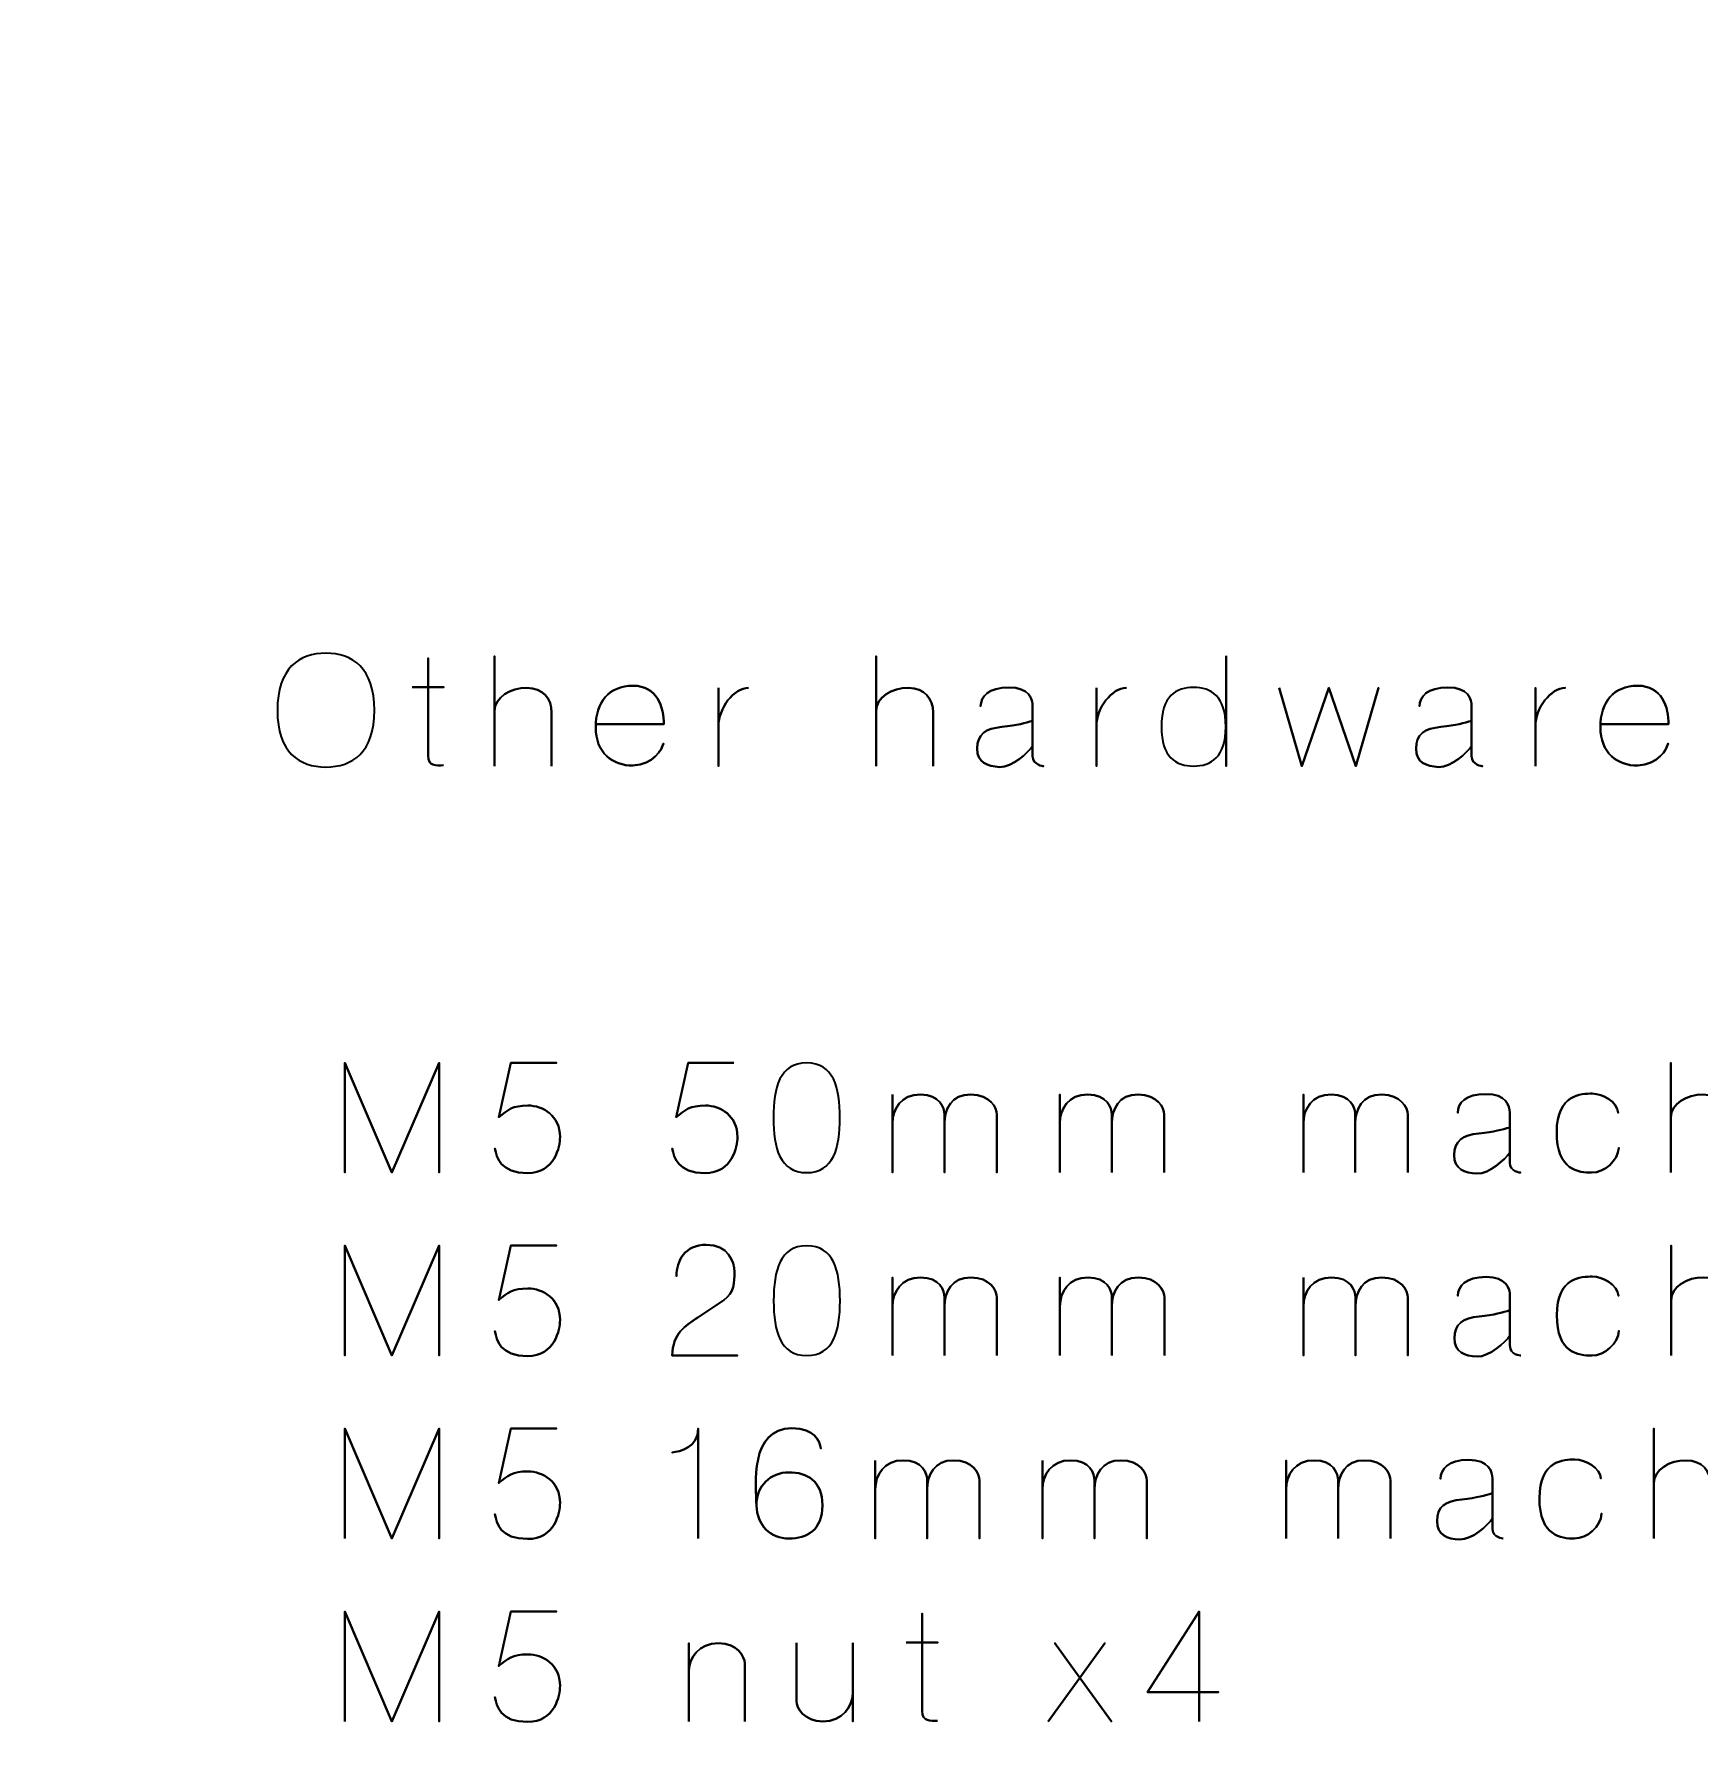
# Model space of a CAD drawing. Header units: inches. Extents: x 215 to 985, y -885 to -315.
# Drawn here: x 724.7 to 863.5, y -742.7 to -600.2 of the extents above; entities that cross this region are included whole.
import ezdxf

# ---------------------------------------------------------------- set-up
doc = ezdxf.new("R2010")
doc.units = ezdxf.units.IN
doc.header["$MEASUREMENT"] = 0
doc.layers.add('Layer 1', color=7, linetype='Continuous')

# ---------------------------------------------------------------- blocks, each defined once
blk = doc.blocks.new('block 319')
at = {"layer": 'Layer 1', "color": 179, "lineweight": 35, "true_color": 0x231f20}
for points, knots in [([(745.01, -656.53), (745.01, -653.03), (746.83, -651.78), (749.05, -651.78), (751.27, -651.78), (753.09, -653.03), (753.09, -656.53), (753.09, -660.04), (751.27, -661.26), (749.05, -661.26), (746.83, -661.26), (745.01, -660.04), (745.01, -656.53)], [0, 0, 0, 0, 1, 1, 1, 2, 2, 2, 3, 3, 3, 4, 4, 4, 4]), ([(745.01, -656.53), (745.01, -653.03), (746.83, -651.78), (749.05, -651.78), (751.27, -651.78), (753.09, -653.03), (753.09, -656.53), (753.09, -660.04), (751.27, -661.26), (749.05, -661.26), (746.83, -661.26), (745.01, -660.04), (745.01, -656.53)], [0, 0, 0, 0, 1, 1, 1, 2, 2, 2, 3, 3, 3, 4, 4, 4, 4]), ([(758.86, -661.12), (758.23, -661.15), (757.56, -661.18), (757.56, -660.33), (757.56, -659.47), (757.56, -652.2), (757.56, -652.2), (757.56, -652.2), (757.56, -659.47), (757.56, -660.33), (757.56, -661.18), (758.23, -661.15), (758.86, -661.12)], [0, 0, 0, 0, 1, 1, 1, 2, 2, 2, 3, 3, 3, 4, 4, 4, 4]), ([(763.11, -661.18), (763.11, -661.18), (763.11, -652.02), (763.11, -652.02), (763.11, -652.02), (763.11, -661.18), (763.11, -661.18)], [0, 0, 0, 0, 1, 1, 1, 2, 2, 2, 2]), ([(794.9, -661.18), (794.9, -661.18), (794.9, -652.02), (794.9, -652.02), (794.9, -652.02), (794.9, -661.18), (794.9, -661.18)], [0, 0, 0, 0, 1, 1, 1, 2, 2, 2, 2]), ([(824.06, -652), (824.06, -652), (824.06, -661.18), (824.06, -661.18), (824.06, -661.18), (824.06, -652), (824.06, -652)], [0, 0, 0, 0, 1, 1, 1, 2, 2, 2, 2]), ([(756.23, -654.6), (756.23, -654.6), (758.88, -654.6), (758.88, -654.6), (758.88, -654.6), (756.23, -654.6), (756.23, -654.6)], [0, 0, 0, 0, 1, 1, 1, 2, 2, 2, 2]), ([(767.86, -661.18), (767.86, -661.18), (767.86, -657.88), (767.86, -656.72), (767.86, -655.57), (767.16, -654.69), (765.8, -654.67), (764.42, -654.64), (763.11, -655.48), (763.11, -656.58), (763.11, -655.48), (764.42, -654.64), (765.8, -654.67), (767.16, -654.69), (767.86, -655.57), (767.86, -656.72), (767.86, -657.88), (767.86, -661.18), (767.86, -661.18)], [0, 0, 0, 0, 1, 1, 1, 2, 2, 2, 3, 3, 3, 4, 4, 4, 5, 5, 5, 6, 6, 6, 6]), ([(777.22, -657.7), (777.22, -656.29), (776.66, -654.49), (774.64, -654.49), (772.64, -654.49), (771.53, -655.86), (771.53, -657.95), (771.53, -660.06), (772.95, -661.18), (774.64, -661.13), (776.34, -661.08), (777.08, -659.76), (777.17, -659.29), (777.08, -659.76), (776.34, -661.08), (774.64, -661.13), (772.95, -661.18), (771.53, -660.06), (771.53, -657.95), (771.53, -655.86), (772.64, -654.49), (774.64, -654.49), (776.66, -654.49), (777.22, -656.29), (777.22, -657.7), (777.22, -657.7), (771.54, -657.7), (771.54, -657.7), (771.54, -657.7), (777.22, -657.7), (777.22, -657.7)], [0, 0, 0, 0, 1, 1, 1, 2, 2, 2, 3, 3, 3, 4, 4, 4, 5, 5, 5, 6, 6, 6, 7, 7, 7, 8, 8, 8, 9, 9, 9, 10, 10, 10, 10]), ([(784.26, -654.67), (783.07, -654.65), (781.73, -656.39), (781.77, -657.85), (781.73, -656.39), (783.07, -654.65), (784.26, -654.67)], [0, 0, 0, 0, 1, 1, 1, 2, 2, 2, 2]), ([(781.77, -654.67), (781.77, -654.67), (781.77, -661.18), (781.77, -661.18), (781.77, -661.18), (781.77, -654.67), (781.77, -654.67)], [0, 0, 0, 0, 1, 1, 1, 2, 2, 2, 2]), ([(799.65, -661.18), (799.65, -661.18), (799.65, -657.88), (799.65, -656.72), (799.65, -655.57), (798.95, -654.69), (797.59, -654.67), (796.21, -654.64), (794.9, -655.48), (794.9, -656.58), (794.9, -655.48), (796.21, -654.64), (797.59, -654.67), (798.95, -654.69), (799.65, -655.57), (799.65, -656.72), (799.65, -657.88), (799.65, -661.18), (799.65, -661.18)], [0, 0, 0, 0, 1, 1, 1, 2, 2, 2, 3, 3, 3, 4, 4, 4, 5, 5, 5, 6, 6, 6, 6]), ([(807.94, -660.35), (807.94, -660.35), (807.94, -656.18), (807.94, -656.18), (807.94, -655.64), (807.67, -654.63), (805.96, -654.63), (804.25, -654.63), (803.61, -655.4), (803.61, -656.2), (803.61, -655.4), (804.25, -654.63), (805.96, -654.63), (807.67, -654.63), (807.94, -655.64), (807.94, -656.18), (807.94, -656.18), (807.94, -660.35), (807.94, -660.35), (807.94, -661.12), (808.84, -661.18), (808.84, -661.18), (808.84, -661.18), (807.94, -661.12), (807.94, -660.35)], [0, 0, 0, 0, 1, 1, 1, 2, 2, 2, 3, 3, 3, 4, 4, 4, 5, 5, 5, 6, 6, 6, 7, 7, 7, 8, 8, 8, 8]), ([(815.75, -654.67), (814.57, -654.65), (813.22, -656.39), (813.26, -657.85), (813.22, -656.39), (814.57, -654.65), (815.75, -654.67)], [0, 0, 0, 0, 1, 1, 1, 2, 2, 2, 2]), ([(813.26, -654.67), (813.26, -654.67), (813.26, -661.18), (813.26, -661.18), (813.26, -661.18), (813.26, -654.67), (813.26, -654.67)], [0, 0, 0, 0, 1, 1, 1, 2, 2, 2, 2]), ([(821.35, -654.63), (822.82, -654.63), (824.04, -655.36), (824.04, -657.9), (824.04, -660.44), (822.82, -661.18), (821.35, -661.18), (819.88, -661.18), (818.67, -660.44), (818.67, -657.9), (818.67, -655.36), (819.88, -654.63), (821.35, -654.63)], [0, 0, 0, 0, 1, 1, 1, 2, 2, 2, 3, 3, 3, 4, 4, 4, 4]), ([(821.35, -654.63), (822.82, -654.63), (824.04, -655.36), (824.04, -657.9), (824.04, -660.44), (822.82, -661.18), (821.35, -661.18), (819.88, -661.18), (818.67, -660.44), (818.67, -657.9), (818.67, -655.36), (819.88, -654.63), (821.35, -654.63)], [0, 0, 0, 0, 1, 1, 1, 2, 2, 2, 3, 3, 3, 4, 4, 4, 4]), ([(828.49, -654.67), (828.49, -654.67), (830.37, -661.18), (830.37, -661.18), (830.37, -661.18), (832.62, -654.67), (832.62, -654.67), (832.62, -654.67), (834.88, -661.18), (834.88, -661.18), (834.88, -661.18), (836.76, -654.67), (836.76, -654.67), (836.76, -654.67), (834.88, -661.18), (834.88, -661.18), (834.88, -661.18), (832.62, -654.67), (832.62, -654.67), (832.62, -654.67), (830.37, -661.18), (830.37, -661.18), (830.37, -661.18), (828.49, -654.67), (828.49, -654.67)], [0, 0, 0, 0, 1, 1, 1, 2, 2, 2, 3, 3, 3, 4, 4, 4, 5, 5, 5, 6, 6, 6, 7, 7, 7, 8, 8, 8, 8]), ([(844.52, -660.35), (844.52, -660.35), (844.52, -656.18), (844.52, -656.18), (844.52, -655.64), (844.25, -654.63), (842.54, -654.63), (840.82, -654.63), (840.19, -655.4), (840.19, -656.2), (840.19, -655.4), (840.82, -654.63), (842.54, -654.63), (844.25, -654.63), (844.52, -655.64), (844.52, -656.18), (844.52, -656.18), (844.52, -660.35), (844.52, -660.35), (844.52, -661.12), (845.42, -661.18), (845.42, -661.18), (845.42, -661.18), (844.52, -661.12), (844.52, -660.35)], [0, 0, 0, 0, 1, 1, 1, 2, 2, 2, 3, 3, 3, 4, 4, 4, 5, 5, 5, 6, 6, 6, 7, 7, 7, 8, 8, 8, 8]), ([(849.84, -657.85), (849.8, -656.39), (851.15, -654.65), (852.33, -654.67), (851.15, -654.65), (849.8, -656.39), (849.84, -657.85)], [0, 0, 0, 0, 1, 1, 1, 2, 2, 2, 2]), ([(849.84, -661.18), (849.84, -661.18), (849.84, -654.67), (849.84, -654.67), (849.84, -654.67), (849.84, -661.18), (849.84, -661.18)], [0, 0, 0, 0, 1, 1, 1, 2, 2, 2, 2]), ([(855.26, -657.7), (855.26, -657.7), (860.94, -657.7), (860.94, -657.7), (860.94, -656.29), (860.38, -654.49), (858.36, -654.49), (856.35, -654.49), (855.25, -655.86), (855.25, -657.95), (855.25, -660.06), (856.67, -661.18), (858.36, -661.13), (860.06, -661.08), (860.8, -659.76), (860.89, -659.29), (860.8, -659.76), (860.06, -661.08), (858.36, -661.13), (856.67, -661.18), (855.25, -660.06), (855.25, -657.95), (855.25, -655.86), (856.35, -654.49), (858.36, -654.49), (860.38, -654.49), (860.94, -656.29), (860.94, -657.7), (860.94, -657.7), (855.26, -657.7), (855.26, -657.7)], [0, 0, 0, 0, 1, 1, 1, 2, 2, 2, 3, 3, 3, 4, 4, 4, 5, 5, 5, 6, 6, 6, 7, 7, 7, 8, 8, 8, 9, 9, 9, 10, 10, 10, 10]), ([(805.21, -661.26), (804.16, -661.22), (803.32, -660.89), (803.32, -659.72), (803.32, -658.54), (804.03, -658.04), (805.38, -657.92), (806.71, -657.79), (807.31, -657.59), (807.94, -657.41), (807.31, -657.59), (806.71, -657.79), (805.38, -657.92), (804.03, -658.04), (803.32, -658.54), (803.32, -659.72), (803.32, -660.89), (804.16, -661.22), (805.21, -661.26), (806.25, -661.29), (807.56, -660.06), (807.94, -659.52), (807.56, -660.06), (806.25, -661.29), (805.21, -661.26)], [0, 0, 0, 0, 1, 1, 1, 2, 2, 2, 3, 3, 3, 4, 4, 4, 5, 5, 5, 6, 6, 6, 7, 7, 7, 8, 8, 8, 8]), ([(841.79, -661.26), (840.73, -661.22), (839.89, -660.89), (839.89, -659.72), (839.89, -658.54), (840.61, -658.04), (841.95, -657.92), (843.28, -657.79), (843.88, -657.59), (844.52, -657.41), (843.88, -657.59), (843.28, -657.79), (841.95, -657.92), (840.61, -658.04), (839.89, -658.54), (839.89, -659.72), (839.89, -660.89), (840.73, -661.22), (841.79, -661.26), (842.83, -661.29), (844.14, -660.06), (844.52, -659.52), (844.14, -660.06), (842.83, -661.29), (841.79, -661.26)], [0, 0, 0, 0, 1, 1, 1, 2, 2, 2, 3, 3, 3, 4, 4, 4, 5, 5, 5, 6, 6, 6, 7, 7, 7, 8, 8, 8, 8])]:
    blk.add_open_spline(points, degree=3, knots=knots, dxfattribs=at)
blk = doc.blocks.new('block 320')
at = {"layer": 'Layer 1', "color": 179, "lineweight": 35, "true_color": 0x231f20}
for points, knots in [([(750.62, -685.89), (750.62, -685.89), (754.55, -695.05), (754.55, -695.05), (754.55, -695.05), (758.5, -685.89), (758.5, -685.89), (758.5, -685.89), (758.5, -695.05), (758.5, -695.05), (758.5, -695.05), (758.5, -685.89), (758.5, -685.89), (758.5, -685.89), (754.55, -695.05), (754.55, -695.05), (754.55, -695.05), (750.62, -685.89), (750.62, -685.89), (750.62, -685.89), (750.62, -695.05), (750.62, -695.05), (750.62, -695.05), (750.62, -685.89), (750.62, -685.89)], [0, 0, 0, 0, 1, 1, 1, 2, 2, 2, 3, 3, 3, 4, 4, 4, 5, 5, 5, 6, 6, 6, 7, 7, 7, 8, 8, 8, 8]), ([(764.46, -685.89), (764.46, -685.89), (763.45, -690.44), (763.45, -690.44), (764.17, -689.83), (764.63, -689.46), (765.88, -689.46), (767.14, -689.46), (768.56, -690.31), (768.56, -692.09), (768.56, -692.87), (768.14, -695.09), (765.86, -695.09), (763.58, -695.09), (763.28, -693.78), (763.13, -693.03), (763.28, -693.78), (763.58, -695.09), (765.86, -695.09), (768.14, -695.09), (768.56, -692.87), (768.56, -692.09), (768.56, -690.31), (767.14, -689.46), (765.88, -689.46), (764.63, -689.46), (764.17, -689.83), (763.45, -690.44), (763.45, -690.44), (764.46, -685.89), (764.46, -685.89), (764.46, -685.89), (768.27, -685.89), (768.27, -685.89), (768.27, -685.89), (764.46, -685.89), (764.46, -685.89)], [0, 0, 0, 0, 1, 1, 1, 2, 2, 2, 3, 3, 3, 4, 4, 4, 5, 5, 5, 6, 6, 6, 7, 7, 7, 8, 8, 8, 9, 9, 9, 10, 10, 10, 11, 11, 11, 12, 12, 12, 12]), ([(783.05, -685.89), (783.05, -685.89), (779.24, -685.89), (779.24, -685.89), (779.24, -685.89), (778.23, -690.44), (778.23, -690.44), (778.95, -689.83), (779.41, -689.46), (780.67, -689.46), (781.92, -689.46), (783.35, -690.31), (783.35, -692.09), (783.35, -692.87), (782.93, -695.09), (780.64, -695.09), (778.37, -695.09), (778.06, -693.78), (777.91, -693.03), (778.06, -693.78), (778.37, -695.09), (780.64, -695.09), (782.93, -695.09), (783.35, -692.87), (783.35, -692.09), (783.35, -690.31), (781.92, -689.46), (780.67, -689.46), (779.41, -689.46), (778.95, -689.83), (778.23, -690.44), (778.23, -690.44), (779.24, -685.89), (779.24, -685.89), (779.24, -685.89), (783.05, -685.89), (783.05, -685.89)], [0, 0, 0, 0, 1, 1, 1, 2, 2, 2, 3, 3, 3, 4, 4, 4, 5, 5, 5, 6, 6, 6, 7, 7, 7, 8, 8, 8, 9, 9, 9, 10, 10, 10, 11, 11, 11, 12, 12, 12, 12]), ([(786.34, -690.48), (786.34, -687.96), (786.88, -685.91), (789.11, -685.91), (791.35, -685.91), (791.88, -687.96), (791.88, -690.48), (791.88, -693.01), (791.35, -695.05), (789.11, -695.05), (786.88, -695.05), (786.34, -693.01), (786.34, -690.48)], [0, 0, 0, 0, 1, 1, 1, 2, 2, 2, 3, 3, 3, 4, 4, 4, 4]), ([(786.34, -690.48), (786.34, -687.96), (786.88, -685.91), (789.11, -685.91), (791.35, -685.91), (791.88, -687.96), (791.88, -690.48), (791.88, -693.01), (791.35, -695.05), (789.11, -695.05), (786.88, -695.05), (786.34, -693.01), (786.34, -690.48)], [0, 0, 0, 0, 1, 1, 1, 2, 2, 2, 3, 3, 3, 4, 4, 4, 4]), ([(861.13, -695.05), (861.13, -695.05), (861.13, -685.89), (861.13, -685.89), (861.13, -685.89), (861.13, -695.05), (861.13, -695.05)], [0, 0, 0, 0, 1, 1, 1, 2, 2, 2, 2]), ([(800.59, -690.22), (800.59, -689.64), (800.21, -688.55), (798.6, -688.54), (796.98, -688.52), (796.26, -689.78), (796.26, -690.95), (796.26, -689.78), (796.98, -688.52), (798.6, -688.54), (800.21, -688.55), (800.59, -689.64), (800.59, -690.22), (800.59, -690.81), (800.59, -695.05), (800.59, -695.05), (800.59, -695.05), (800.59, -690.81), (800.59, -690.22)], [0, 0, 0, 0, 1, 1, 1, 2, 2, 2, 3, 3, 3, 4, 4, 4, 5, 5, 5, 6, 6, 6, 6]), ([(796.26, -688.54), (796.26, -688.54), (796.26, -695.05), (796.26, -695.05), (796.26, -695.05), (796.26, -688.54), (796.26, -688.54)], [0, 0, 0, 0, 1, 1, 1, 2, 2, 2, 2]), ([(804.96, -690.22), (804.96, -689.64), (804.4, -688.55), (802.79, -688.54), (801.18, -688.52), (800.59, -689.78), (800.59, -690.95), (800.59, -689.78), (801.18, -688.52), (802.79, -688.54), (804.4, -688.55), (804.96, -689.64), (804.96, -690.22), (804.96, -690.81), (804.96, -695.05), (804.96, -695.05), (804.96, -695.05), (804.96, -690.81), (804.96, -690.22)], [0, 0, 0, 0, 1, 1, 1, 2, 2, 2, 3, 3, 3, 4, 4, 4, 5, 5, 5, 6, 6, 6, 6]), ([(814.54, -695.05), (814.54, -695.05), (814.54, -690.81), (814.54, -690.22), (814.54, -689.64), (814.15, -688.55), (812.54, -688.54), (810.93, -688.52), (810.21, -689.78), (810.21, -690.95), (810.21, -689.78), (810.93, -688.52), (812.54, -688.54), (814.15, -688.55), (814.54, -689.64), (814.54, -690.22), (814.54, -690.81), (814.54, -695.05), (814.54, -695.05)], [0, 0, 0, 0, 1, 1, 1, 2, 2, 2, 3, 3, 3, 4, 4, 4, 5, 5, 5, 6, 6, 6, 6]), ([(810.21, -695.05), (810.21, -695.05), (810.21, -688.54), (810.21, -688.54), (810.21, -688.54), (810.21, -695.05), (810.21, -695.05)], [0, 0, 0, 0, 1, 1, 1, 2, 2, 2, 2]), ([(818.9, -695.05), (818.9, -695.05), (818.9, -690.81), (818.9, -690.22), (818.9, -689.64), (818.35, -688.55), (816.73, -688.54), (815.12, -688.52), (814.54, -689.78), (814.54, -690.95), (814.54, -689.78), (815.12, -688.52), (816.73, -688.54), (818.35, -688.55), (818.9, -689.64), (818.9, -690.22), (818.9, -690.81), (818.9, -695.05), (818.9, -695.05)], [0, 0, 0, 0, 1, 1, 1, 2, 2, 2, 3, 3, 3, 4, 4, 4, 5, 5, 5, 6, 6, 6, 6]), ([(834.83, -695.05), (834.83, -695.05), (834.83, -690.81), (834.83, -690.22), (834.83, -689.64), (834.45, -688.55), (832.84, -688.54), (831.22, -688.52), (830.5, -689.78), (830.5, -690.95), (830.5, -689.78), (831.22, -688.52), (832.84, -688.54), (834.45, -688.55), (834.83, -689.64), (834.83, -690.22), (834.83, -690.81), (834.83, -695.05), (834.83, -695.05)], [0, 0, 0, 0, 1, 1, 1, 2, 2, 2, 3, 3, 3, 4, 4, 4, 5, 5, 5, 6, 6, 6, 6]), ([(830.5, -695.05), (830.5, -695.05), (830.5, -688.54), (830.5, -688.54), (830.5, -688.54), (830.5, -695.05), (830.5, -695.05)], [0, 0, 0, 0, 1, 1, 1, 2, 2, 2, 2]), ([(839.2, -695.05), (839.2, -695.05), (839.2, -690.81), (839.2, -690.22), (839.2, -689.64), (838.64, -688.55), (837.03, -688.54), (835.41, -688.52), (834.83, -689.78), (834.83, -690.95), (834.83, -689.78), (835.41, -688.52), (837.03, -688.54), (838.64, -688.55), (839.2, -689.64), (839.2, -690.22), (839.2, -690.81), (839.2, -695.05), (839.2, -695.05)], [0, 0, 0, 0, 1, 1, 1, 2, 2, 2, 3, 3, 3, 4, 4, 4, 5, 5, 5, 6, 6, 6, 6]), ([(847.7, -694.22), (847.7, -694.22), (847.7, -690.05), (847.7, -690.05), (847.7, -689.51), (847.43, -688.5), (845.71, -688.5), (844, -688.5), (843.37, -689.27), (843.37, -690.07), (843.37, -689.27), (844, -688.5), (845.71, -688.5), (847.43, -688.5), (847.7, -689.51), (847.7, -690.05), (847.7, -690.05), (847.7, -694.22), (847.7, -694.22), (847.7, -694.99), (848.6, -695.05), (848.6, -695.05), (848.6, -695.05), (847.7, -694.99), (847.7, -694.22)], [0, 0, 0, 0, 1, 1, 1, 2, 2, 2, 3, 3, 3, 4, 4, 4, 5, 5, 5, 6, 6, 6, 7, 7, 7, 8, 8, 8, 8]), ([(854.52, -695.05), (853.45, -695.05), (851.61, -694.87), (851.61, -691.68), (851.61, -688.51), (853.67, -688.47), (854.57, -688.47), (855.47, -688.47), (856.66, -689.17), (856.74, -690.06), (856.66, -689.17), (855.47, -688.47), (854.57, -688.47), (853.67, -688.47), (851.61, -688.51), (851.61, -691.68), (851.61, -694.87), (853.45, -695.05), (854.52, -695.05), (855.59, -695.05), (856.74, -694.05), (856.78, -692.98), (856.74, -694.05), (855.59, -695.05), (854.52, -695.05)], [0, 0, 0, 0, 1, 1, 1, 2, 2, 2, 3, 3, 3, 4, 4, 4, 5, 5, 5, 6, 6, 6, 7, 7, 7, 8, 8, 8, 8]), ([(865.88, -695.05), (865.88, -695.05), (865.88, -691.75), (865.88, -690.59), (865.88, -689.44), (865.18, -688.56), (863.82, -688.54), (862.44, -688.51), (861.13, -689.35), (861.13, -690.45), (861.13, -689.35), (862.44, -688.51), (863.82, -688.54), (865.18, -688.56), (865.88, -689.44), (865.88, -690.59), (865.88, -691.75), (865.88, -695.05), (865.88, -695.05)], [0, 0, 0, 0, 1, 1, 1, 2, 2, 2, 3, 3, 3, 4, 4, 4, 5, 5, 5, 6, 6, 6, 6]), ([(844.97, -695.13), (843.91, -695.09), (843.07, -694.76), (843.07, -693.59), (843.07, -692.41), (843.78, -691.91), (845.13, -691.79), (846.46, -691.66), (847.06, -691.46), (847.7, -691.28), (847.06, -691.46), (846.46, -691.66), (845.13, -691.79), (843.78, -691.91), (843.07, -692.41), (843.07, -693.59), (843.07, -694.76), (843.91, -695.09), (844.97, -695.13), (846.01, -695.16), (847.31, -693.93), (847.7, -693.39), (847.31, -693.93), (846.01, -695.16), (844.97, -695.13)], [0, 0, 0, 0, 1, 1, 1, 2, 2, 2, 3, 3, 3, 4, 4, 4, 5, 5, 5, 6, 6, 6, 7, 7, 7, 8, 8, 8, 8]), ([(777.91, -710.29), (777.96, -708.44), (778.95, -707.84), (780.03, -707.13), (780.03, -707.13), (782.2, -705.68), (782.2, -705.68), (783.1, -705.06), (783.09, -704.17), (783.09, -703.32), (783.09, -702.46), (782.56, -701.06), (780.75, -701.06), (778.94, -701.06), (778.27, -702.4), (778.27, -703.67), (778.27, -702.4), (778.94, -701.06), (780.75, -701.06), (782.56, -701.06), (783.09, -702.46), (783.09, -703.32), (783.09, -704.17), (783.1, -705.06), (782.2, -705.68), (782.2, -705.68), (780.03, -707.13), (780.03, -707.13), (778.95, -707.84), (777.96, -708.44), (777.91, -710.29), (777.91, -710.29), (783.36, -710.29), (783.36, -710.29), (783.36, -710.29), (777.91, -710.29), (777.91, -710.29)], [0, 0, 0, 0, 1, 1, 1, 2, 2, 2, 3, 3, 3, 4, 4, 4, 5, 5, 5, 6, 6, 6, 7, 7, 7, 8, 8, 8, 9, 9, 9, 10, 10, 10, 11, 11, 11, 12, 12, 12, 12]), ([(750.62, -701.13), (750.62, -701.13), (754.55, -710.29), (754.55, -710.29), (754.55, -710.29), (758.5, -701.13), (758.5, -701.13), (758.5, -701.13), (758.5, -710.29), (758.5, -710.29), (758.5, -710.29), (758.5, -701.13), (758.5, -701.13), (758.5, -701.13), (754.55, -710.29), (754.55, -710.29), (754.55, -710.29), (750.62, -701.13), (750.62, -701.13), (750.62, -701.13), (750.62, -710.29), (750.62, -710.29), (750.62, -710.29), (750.62, -701.13), (750.62, -701.13)], [0, 0, 0, 0, 1, 1, 1, 2, 2, 2, 3, 3, 3, 4, 4, 4, 5, 5, 5, 6, 6, 6, 7, 7, 7, 8, 8, 8, 8]), ([(764.46, -701.13), (764.46, -701.13), (763.45, -705.68), (763.45, -705.68), (764.17, -705.07), (764.63, -704.7), (765.88, -704.7), (767.14, -704.7), (768.56, -705.55), (768.56, -707.33), (768.56, -708.11), (768.14, -710.33), (765.86, -710.33), (763.58, -710.33), (763.28, -709.02), (763.13, -708.27), (763.28, -709.02), (763.58, -710.33), (765.86, -710.33), (768.14, -710.33), (768.56, -708.11), (768.56, -707.33), (768.56, -705.55), (767.14, -704.7), (765.88, -704.7), (764.63, -704.7), (764.17, -705.07), (763.45, -705.68), (763.45, -705.68), (764.46, -701.13), (764.46, -701.13), (764.46, -701.13), (768.27, -701.13), (768.27, -701.13), (768.27, -701.13), (764.46, -701.13), (764.46, -701.13)], [0, 0, 0, 0, 1, 1, 1, 2, 2, 2, 3, 3, 3, 4, 4, 4, 5, 5, 5, 6, 6, 6, 7, 7, 7, 8, 8, 8, 9, 9, 9, 10, 10, 10, 11, 11, 11, 12, 12, 12, 12]), ([(786.36, -705.72), (786.36, -703.2), (786.89, -701.15), (789.12, -701.15), (791.36, -701.15), (791.89, -703.2), (791.89, -705.72), (791.89, -708.25), (791.36, -710.29), (789.12, -710.29), (786.89, -710.29), (786.36, -708.25), (786.36, -705.72)], [0, 0, 0, 0, 1, 1, 1, 2, 2, 2, 3, 3, 3, 4, 4, 4, 4]), ([(786.36, -705.72), (786.36, -703.2), (786.89, -701.15), (789.12, -701.15), (791.36, -701.15), (791.89, -703.2), (791.89, -705.72), (791.89, -708.25), (791.36, -710.29), (789.12, -710.29), (786.89, -710.29), (786.36, -708.25), (786.36, -705.72)], [0, 0, 0, 0, 1, 1, 1, 2, 2, 2, 3, 3, 3, 4, 4, 4, 4]), ([(861.15, -710.29), (861.15, -710.29), (861.15, -701.13), (861.15, -701.13), (861.15, -701.13), (861.15, -710.29), (861.15, -710.29)], [0, 0, 0, 0, 1, 1, 1, 2, 2, 2, 2]), ([(800.6, -710.29), (800.6, -710.29), (800.6, -706.05), (800.6, -705.46), (800.6, -704.88), (800.22, -703.79), (798.61, -703.78), (797, -703.76), (796.27, -705.02), (796.27, -706.19), (796.27, -705.02), (797, -703.76), (798.61, -703.78), (800.22, -703.79), (800.6, -704.88), (800.6, -705.46), (800.6, -706.05), (800.6, -710.29), (800.6, -710.29)], [0, 0, 0, 0, 1, 1, 1, 2, 2, 2, 3, 3, 3, 4, 4, 4, 5, 5, 5, 6, 6, 6, 6]), ([(796.27, -710.29), (796.27, -710.29), (796.27, -703.78), (796.27, -703.78), (796.27, -703.78), (796.27, -710.29), (796.27, -710.29)], [0, 0, 0, 0, 1, 1, 1, 2, 2, 2, 2]), ([(804.97, -710.29), (804.97, -710.29), (804.97, -706.05), (804.97, -705.46), (804.97, -704.88), (804.41, -703.79), (802.8, -703.78), (801.19, -703.76), (800.6, -705.02), (800.6, -706.19), (800.6, -705.02), (801.19, -703.76), (802.8, -703.78), (804.41, -703.79), (804.97, -704.88), (804.97, -705.46), (804.97, -706.05), (804.97, -710.29), (804.97, -710.29)], [0, 0, 0, 0, 1, 1, 1, 2, 2, 2, 3, 3, 3, 4, 4, 4, 5, 5, 5, 6, 6, 6, 6]), ([(814.55, -710.29), (814.55, -710.29), (814.55, -706.05), (814.55, -705.46), (814.55, -704.88), (814.17, -703.79), (812.56, -703.78), (810.94, -703.76), (810.22, -705.02), (810.22, -706.19), (810.22, -705.02), (810.94, -703.76), (812.56, -703.78), (814.17, -703.79), (814.55, -704.88), (814.55, -705.46), (814.55, -706.05), (814.55, -710.29), (814.55, -710.29)], [0, 0, 0, 0, 1, 1, 1, 2, 2, 2, 3, 3, 3, 4, 4, 4, 5, 5, 5, 6, 6, 6, 6]), ([(810.22, -710.29), (810.22, -710.29), (810.22, -703.78), (810.22, -703.78), (810.22, -703.78), (810.22, -710.29), (810.22, -710.29)], [0, 0, 0, 0, 1, 1, 1, 2, 2, 2, 2]), ([(818.92, -710.29), (818.92, -710.29), (818.92, -706.05), (818.92, -705.46), (818.92, -704.88), (818.36, -703.79), (816.75, -703.78), (815.13, -703.76), (814.55, -705.02), (814.55, -706.19), (814.55, -705.02), (815.13, -703.76), (816.75, -703.78), (818.36, -703.79), (818.92, -704.88), (818.92, -705.46), (818.92, -706.05), (818.92, -710.29), (818.92, -710.29)], [0, 0, 0, 0, 1, 1, 1, 2, 2, 2, 3, 3, 3, 4, 4, 4, 5, 5, 5, 6, 6, 6, 6]), ([(834.84, -705.46), (834.84, -704.88), (834.46, -703.79), (832.85, -703.78), (831.24, -703.76), (830.51, -705.02), (830.51, -706.19), (830.51, -705.02), (831.24, -703.76), (832.85, -703.78), (834.46, -703.79), (834.84, -704.88), (834.84, -705.46), (834.84, -706.05), (834.84, -710.29), (834.84, -710.29), (834.84, -710.29), (834.84, -706.05), (834.84, -705.46)], [0, 0, 0, 0, 1, 1, 1, 2, 2, 2, 3, 3, 3, 4, 4, 4, 5, 5, 5, 6, 6, 6, 6]), ([(830.51, -703.78), (830.51, -703.78), (830.51, -710.29), (830.51, -710.29), (830.51, -710.29), (830.51, -703.78), (830.51, -703.78)], [0, 0, 0, 0, 1, 1, 1, 2, 2, 2, 2]), ([(839.21, -705.46), (839.21, -704.88), (838.65, -703.79), (837.04, -703.78), (835.43, -703.76), (834.84, -705.02), (834.84, -706.19), (834.84, -705.02), (835.43, -703.76), (837.04, -703.78), (838.65, -703.79), (839.21, -704.88), (839.21, -705.46), (839.21, -706.05), (839.21, -710.29), (839.21, -710.29), (839.21, -710.29), (839.21, -706.05), (839.21, -705.46)], [0, 0, 0, 0, 1, 1, 1, 2, 2, 2, 3, 3, 3, 4, 4, 4, 5, 5, 5, 6, 6, 6, 6]), ([(848.61, -710.29), (848.61, -710.29), (847.71, -710.23), (847.71, -709.46), (847.71, -709.46), (847.71, -705.29), (847.71, -705.29), (847.71, -704.75), (847.44, -703.74), (845.73, -703.74), (844.01, -703.74), (843.38, -704.51), (843.38, -705.31), (843.38, -704.51), (844.01, -703.74), (845.73, -703.74), (847.44, -703.74), (847.71, -704.75), (847.71, -705.29), (847.71, -705.29), (847.71, -709.46), (847.71, -709.46), (847.71, -710.23), (848.61, -710.29), (848.61, -710.29)], [0, 0, 0, 0, 1, 1, 1, 2, 2, 2, 3, 3, 3, 4, 4, 4, 5, 5, 5, 6, 6, 6, 7, 7, 7, 8, 8, 8, 8]), ([(854.53, -710.29), (853.46, -710.29), (851.62, -710.11), (851.62, -706.92), (851.62, -703.75), (853.68, -703.71), (854.58, -703.71), (855.48, -703.71), (856.67, -704.41), (856.75, -705.3), (856.67, -704.41), (855.48, -703.71), (854.58, -703.71), (853.68, -703.71), (851.62, -703.75), (851.62, -706.92), (851.62, -710.11), (853.46, -710.29), (854.53, -710.29), (855.61, -710.29), (856.75, -709.29), (856.79, -708.22), (856.75, -709.29), (855.61, -710.29), (854.53, -710.29)], [0, 0, 0, 0, 1, 1, 1, 2, 2, 2, 3, 3, 3, 4, 4, 4, 5, 5, 5, 6, 6, 6, 7, 7, 7, 8, 8, 8, 8]), ([(865.89, -710.29), (865.89, -710.29), (865.89, -706.99), (865.89, -705.83), (865.89, -704.68), (865.2, -703.8), (863.84, -703.78), (862.45, -703.75), (861.15, -704.59), (861.15, -705.69), (861.15, -704.59), (862.45, -703.75), (863.84, -703.78), (865.2, -703.8), (865.89, -704.68), (865.89, -705.83), (865.89, -706.99), (865.89, -710.29), (865.89, -710.29)], [0, 0, 0, 0, 1, 1, 1, 2, 2, 2, 3, 3, 3, 4, 4, 4, 5, 5, 5, 6, 6, 6, 6]), ([(847.71, -708.63), (847.33, -709.17), (846.02, -710.4), (844.98, -710.37), (843.92, -710.33), (843.09, -710), (843.09, -708.83), (843.09, -707.65), (843.8, -707.15), (845.14, -707.03), (846.48, -706.9), (847.07, -706.7), (847.71, -706.52), (847.07, -706.7), (846.48, -706.9), (845.14, -707.03), (843.8, -707.15), (843.09, -707.65), (843.09, -708.83), (843.09, -710), (843.92, -710.33), (844.98, -710.37), (846.02, -710.4), (847.33, -709.17), (847.71, -708.63)], [0, 0, 0, 0, 1, 1, 1, 2, 2, 2, 3, 3, 3, 4, 4, 4, 5, 5, 5, 6, 6, 6, 7, 7, 7, 8, 8, 8, 8]), ([(750.62, -725.53), (750.62, -725.53), (750.62, -716.37), (750.62, -716.37), (750.62, -716.37), (754.55, -725.53), (754.55, -725.53), (754.55, -725.53), (758.5, -716.37), (758.5, -716.37), (758.5, -716.37), (758.5, -725.53), (758.5, -725.53), (758.5, -725.53), (758.5, -716.37), (758.5, -716.37), (758.5, -716.37), (754.55, -725.53), (754.55, -725.53), (754.55, -725.53), (750.62, -716.37), (750.62, -716.37), (750.62, -716.37), (750.62, -725.53), (750.62, -725.53)], [0, 0, 0, 0, 1, 1, 1, 2, 2, 2, 3, 3, 3, 4, 4, 4, 5, 5, 5, 6, 6, 6, 7, 7, 7, 8, 8, 8, 8]), ([(764.46, -716.37), (764.46, -716.37), (763.45, -720.92), (763.45, -720.92), (764.17, -720.31), (764.63, -719.94), (765.88, -719.94), (767.14, -719.94), (768.56, -720.79), (768.56, -722.57), (768.56, -723.35), (768.14, -725.57), (765.86, -725.57), (763.58, -725.57), (763.28, -724.26), (763.13, -723.51), (763.28, -724.26), (763.58, -725.57), (765.86, -725.57), (768.14, -725.57), (768.56, -723.35), (768.56, -722.57), (768.56, -720.79), (767.14, -719.94), (765.88, -719.94), (764.63, -719.94), (764.17, -720.31), (763.45, -720.92), (763.45, -720.92), (764.46, -716.37), (764.46, -716.37), (764.46, -716.37), (768.27, -716.37), (768.27, -716.37), (768.27, -716.37), (764.46, -716.37), (764.46, -716.37)], [0, 0, 0, 0, 1, 1, 1, 2, 2, 2, 3, 3, 3, 4, 4, 4, 5, 5, 5, 6, 6, 6, 7, 7, 7, 8, 8, 8, 9, 9, 9, 10, 10, 10, 11, 11, 11, 12, 12, 12, 12]), ([(780.07, -725.53), (780.07, -725.53), (780.07, -716.37), (780.07, -716.37), (780.07, -717.94), (778.56, -718.3), (777.91, -718.36), (778.56, -718.3), (780.07, -717.94), (780.07, -716.37), (780.07, -716.37), (780.07, -725.53), (780.07, -725.53)], [0, 0, 0, 0, 1, 1, 1, 2, 2, 2, 3, 3, 3, 4, 4, 4, 4]), ([(787.63, -720.02), (789.16, -720.02), (790.42, -720.73), (790.42, -722.77), (790.42, -724.82), (789.16, -725.53), (787.63, -725.53), (786.09, -725.53), (784.98, -724.43), (784.93, -722.77), (784.88, -721.12), (784.34, -716.35), (787.89, -716.35), (789.82, -716.35), (790.2, -717.4), (790.28, -718.04), (790.2, -717.4), (789.82, -716.35), (787.89, -716.35), (784.34, -716.35), (784.88, -721.12), (784.93, -722.77), (784.98, -724.43), (786.09, -725.53), (787.63, -725.53), (789.16, -725.53), (790.42, -724.82), (790.42, -722.77), (790.42, -720.73), (789.16, -720.02), (787.63, -720.02), (786.09, -720.02), (784.93, -721.12), (784.93, -722.77), (784.93, -721.12), (786.09, -720.02), (787.63, -720.02)], [0, 0, 0, 0, 1, 1, 1, 2, 2, 2, 3, 3, 3, 4, 4, 4, 5, 5, 5, 6, 6, 6, 7, 7, 7, 8, 8, 8, 9, 9, 9, 10, 10, 10, 11, 11, 11, 12, 12, 12, 12]), ([(859.7, -725.53), (859.7, -725.53), (859.7, -716.37), (859.7, -716.37), (859.7, -716.37), (859.7, -725.53), (859.7, -725.53)], [0, 0, 0, 0, 1, 1, 1, 2, 2, 2, 2]), ([(799.16, -720.7), (799.16, -720.12), (798.78, -719.03), (797.16, -719.02), (795.55, -719), (794.83, -720.26), (794.83, -721.43), (794.83, -720.26), (795.55, -719), (797.16, -719.02), (798.78, -719.03), (799.16, -720.12), (799.16, -720.7), (799.16, -721.29), (799.16, -725.53), (799.16, -725.53), (799.16, -725.53), (799.16, -721.29), (799.16, -720.7)], [0, 0, 0, 0, 1, 1, 1, 2, 2, 2, 3, 3, 3, 4, 4, 4, 5, 5, 5, 6, 6, 6, 6]), ([(794.83, -719.02), (794.83, -719.02), (794.83, -725.53), (794.83, -725.53), (794.83, -725.53), (794.83, -719.02), (794.83, -719.02)], [0, 0, 0, 0, 1, 1, 1, 2, 2, 2, 2]), ([(803.52, -720.7), (803.52, -720.12), (802.97, -719.03), (801.35, -719.02), (799.74, -719), (799.16, -720.26), (799.16, -721.43), (799.16, -720.26), (799.74, -719), (801.35, -719.02), (802.97, -719.03), (803.52, -720.12), (803.52, -720.7), (803.52, -721.29), (803.52, -725.53), (803.52, -725.53), (803.52, -725.53), (803.52, -721.29), (803.52, -720.7)], [0, 0, 0, 0, 1, 1, 1, 2, 2, 2, 3, 3, 3, 4, 4, 4, 5, 5, 5, 6, 6, 6, 6]), ([(813.1, -720.7), (813.1, -720.12), (812.72, -719.03), (811.11, -719.02), (809.49, -719), (808.77, -720.26), (808.77, -721.43), (808.77, -720.26), (809.49, -719), (811.11, -719.02), (812.72, -719.03), (813.1, -720.12), (813.1, -720.7), (813.1, -721.29), (813.1, -725.53), (813.1, -725.53), (813.1, -725.53), (813.1, -721.29), (813.1, -720.7)], [0, 0, 0, 0, 1, 1, 1, 2, 2, 2, 3, 3, 3, 4, 4, 4, 5, 5, 5, 6, 6, 6, 6]), ([(808.77, -719.02), (808.77, -719.02), (808.77, -725.53), (808.77, -725.53), (808.77, -725.53), (808.77, -719.02), (808.77, -719.02)], [0, 0, 0, 0, 1, 1, 1, 2, 2, 2, 2]), ([(817.47, -720.7), (817.47, -720.12), (816.91, -719.03), (815.3, -719.02), (813.69, -719), (813.1, -720.26), (813.1, -721.43), (813.1, -720.26), (813.69, -719), (815.3, -719.02), (816.91, -719.03), (817.47, -720.12), (817.47, -720.7), (817.47, -721.29), (817.47, -725.53), (817.47, -725.53), (817.47, -725.53), (817.47, -721.29), (817.47, -720.7)], [0, 0, 0, 0, 1, 1, 1, 2, 2, 2, 3, 3, 3, 4, 4, 4, 5, 5, 5, 6, 6, 6, 6]), ([(833.4, -725.53), (833.4, -725.53), (833.4, -721.29), (833.4, -720.7), (833.4, -720.12), (833.01, -719.03), (831.4, -719.02), (829.79, -719), (829.07, -720.26), (829.07, -721.43), (829.07, -720.26), (829.79, -719), (831.4, -719.02), (833.01, -719.03), (833.4, -720.12), (833.4, -720.7), (833.4, -721.29), (833.4, -725.53), (833.4, -725.53)], [0, 0, 0, 0, 1, 1, 1, 2, 2, 2, 3, 3, 3, 4, 4, 4, 5, 5, 5, 6, 6, 6, 6]), ([(829.07, -725.53), (829.07, -725.53), (829.07, -719.02), (829.07, -719.02), (829.07, -719.02), (829.07, -725.53), (829.07, -725.53)], [0, 0, 0, 0, 1, 1, 1, 2, 2, 2, 2]), ([(837.76, -725.53), (837.76, -725.53), (837.76, -721.29), (837.76, -720.7), (837.76, -720.12), (837.21, -719.03), (835.59, -719.02), (833.98, -719), (833.4, -720.26), (833.4, -721.43), (833.4, -720.26), (833.98, -719), (835.59, -719.02), (837.21, -719.03), (837.76, -720.12), (837.76, -720.7), (837.76, -721.29), (837.76, -725.53), (837.76, -725.53)], [0, 0, 0, 0, 1, 1, 1, 2, 2, 2, 3, 3, 3, 4, 4, 4, 5, 5, 5, 6, 6, 6, 6]), ([(847.16, -725.53), (847.16, -725.53), (846.26, -725.47), (846.26, -724.7), (846.26, -724.7), (846.26, -720.53), (846.26, -720.53), (846.26, -719.99), (845.99, -718.98), (844.28, -718.98), (842.57, -718.98), (841.93, -719.75), (841.93, -720.55), (841.93, -719.75), (842.57, -718.98), (844.28, -718.98), (845.99, -718.98), (846.26, -719.99), (846.26, -720.53), (846.26, -720.53), (846.26, -724.7), (846.26, -724.7), (846.26, -725.47), (847.16, -725.53), (847.16, -725.53)], [0, 0, 0, 0, 1, 1, 1, 2, 2, 2, 3, 3, 3, 4, 4, 4, 5, 5, 5, 6, 6, 6, 7, 7, 7, 8, 8, 8, 8]), ([(853.08, -725.53), (852.01, -725.53), (850.17, -725.35), (850.17, -722.17), (850.17, -718.99), (852.23, -718.95), (853.13, -718.95), (854.03, -718.95), (855.23, -719.65), (855.3, -720.54), (855.23, -719.65), (854.03, -718.95), (853.13, -718.95), (852.23, -718.95), (850.17, -718.99), (850.17, -722.17), (850.17, -725.35), (852.01, -725.53), (853.08, -725.53), (854.16, -725.53), (855.3, -724.53), (855.34, -723.46), (855.3, -724.53), (854.16, -725.53), (853.08, -725.53)], [0, 0, 0, 0, 1, 1, 1, 2, 2, 2, 3, 3, 3, 4, 4, 4, 5, 5, 5, 6, 6, 6, 7, 7, 7, 8, 8, 8, 8]), ([(864.45, -725.53), (864.45, -725.53), (864.45, -722.23), (864.45, -721.07), (864.45, -719.92), (863.75, -719.04), (862.39, -719.02), (861.01, -718.99), (859.7, -719.83), (859.7, -720.93), (859.7, -719.83), (861.01, -718.99), (862.39, -719.02), (863.75, -719.04), (864.45, -719.92), (864.45, -721.07), (864.45, -722.23), (864.45, -725.53), (864.45, -725.53)], [0, 0, 0, 0, 1, 1, 1, 2, 2, 2, 3, 3, 3, 4, 4, 4, 5, 5, 5, 6, 6, 6, 6]), ([(846.26, -723.87), (845.88, -724.41), (844.57, -725.64), (843.53, -725.61), (842.48, -725.57), (841.64, -725.24), (841.64, -724.07), (841.64, -722.89), (842.35, -722.39), (843.7, -722.27), (845.03, -722.14), (845.63, -721.94), (846.26, -721.76), (845.63, -721.94), (845.03, -722.14), (843.7, -722.27), (842.35, -722.39), (841.64, -722.89), (841.64, -724.07), (841.64, -725.24), (842.48, -725.57), (843.53, -725.61), (844.57, -725.64), (845.88, -724.41), (846.26, -723.87)], [0, 0, 0, 0, 1, 1, 1, 2, 2, 2, 3, 3, 3, 4, 4, 4, 5, 5, 5, 6, 6, 6, 7, 7, 7, 8, 8, 8, 8]), ([(750.62, -740.77), (750.62, -740.77), (750.62, -731.61), (750.62, -731.61), (750.62, -731.61), (754.55, -740.77), (754.55, -740.77), (754.55, -740.77), (758.5, -731.61), (758.5, -731.61), (758.5, -731.61), (758.5, -740.77), (758.5, -740.77), (758.5, -740.77), (758.5, -731.61), (758.5, -731.61), (758.5, -731.61), (754.55, -740.77), (754.55, -740.77), (754.55, -740.77), (750.62, -731.61), (750.62, -731.61), (750.62, -731.61), (750.62, -740.77), (750.62, -740.77)], [0, 0, 0, 0, 1, 1, 1, 2, 2, 2, 3, 3, 3, 4, 4, 4, 5, 5, 5, 6, 6, 6, 7, 7, 7, 8, 8, 8, 8]), ([(764.46, -731.61), (764.46, -731.61), (763.45, -736.16), (763.45, -736.16), (764.17, -735.55), (764.63, -735.18), (765.88, -735.18), (767.14, -735.18), (768.56, -736.03), (768.56, -737.81), (768.56, -738.59), (768.14, -740.81), (765.86, -740.81), (763.58, -740.81), (763.28, -739.5), (763.13, -738.75), (763.28, -739.5), (763.58, -740.81), (765.86, -740.81), (768.14, -740.81), (768.56, -738.59), (768.56, -737.81), (768.56, -736.03), (767.14, -735.18), (765.88, -735.18), (764.63, -735.18), (764.17, -735.55), (763.45, -736.16), (763.45, -736.16), (764.46, -731.61), (764.46, -731.61), (764.46, -731.61), (768.27, -731.61), (768.27, -731.61), (768.27, -731.61), (764.46, -731.61), (764.46, -731.61)], [0, 0, 0, 0, 1, 1, 1, 2, 2, 2, 3, 3, 3, 4, 4, 4, 5, 5, 5, 6, 6, 6, 7, 7, 7, 8, 8, 8, 9, 9, 9, 10, 10, 10, 11, 11, 11, 12, 12, 12, 12]), ([(800.02, -740.71), (799.4, -740.74), (798.73, -740.77), (798.73, -739.92), (798.73, -739.06), (798.73, -731.79), (798.73, -731.79), (798.73, -731.79), (798.73, -739.06), (798.73, -739.92), (798.73, -740.77), (799.4, -740.74), (800.02, -740.71)], [0, 0, 0, 0, 1, 1, 1, 2, 2, 2, 3, 3, 3, 4, 4, 4, 4]), ([(821.81, -740.77), (821.81, -740.77), (821.81, -731.61), (821.81, -731.61), (821.81, -731.61), (817.5, -738.33), (817.5, -738.33), (817.5, -738.33), (823.44, -738.33), (823.44, -738.33), (823.44, -738.33), (817.5, -738.33), (817.5, -738.33), (817.5, -738.33), (821.81, -731.61), (821.81, -731.61), (821.81, -731.61), (821.81, -740.77), (821.81, -740.77)], [0, 0, 0, 0, 1, 1, 1, 2, 2, 2, 3, 3, 3, 4, 4, 4, 5, 5, 5, 6, 6, 6, 6]), ([(783.95, -740.77), (783.95, -740.77), (783.95, -736.53), (783.95, -735.94), (783.95, -735.36), (783.37, -734.27), (781.76, -734.26), (780.13, -734.24), (779.28, -735.5), (779.28, -736.67), (779.28, -735.5), (780.13, -734.24), (781.76, -734.26), (783.37, -734.27), (783.95, -735.36), (783.95, -735.94), (783.95, -736.53), (783.95, -740.77), (783.95, -740.77)], [0, 0, 0, 0, 1, 1, 1, 2, 2, 2, 3, 3, 3, 4, 4, 4, 5, 5, 5, 6, 6, 6, 6]), ([(779.28, -740.77), (779.28, -740.77), (779.28, -734.26), (779.28, -734.26), (779.28, -734.26), (779.28, -740.77), (779.28, -740.77)], [0, 0, 0, 0, 1, 1, 1, 2, 2, 2, 2]), ([(788.27, -734.23), (788.27, -734.23), (788.27, -738.48), (788.27, -739.07), (788.27, -739.65), (788.86, -740.74), (790.47, -740.76), (792.1, -740.77), (792.96, -739.51), (792.96, -738.34), (792.96, -739.51), (792.1, -740.77), (790.47, -740.76), (788.86, -740.74), (788.27, -739.65), (788.27, -739.07), (788.27, -738.48), (788.27, -734.23), (788.27, -734.23)], [0, 0, 0, 0, 1, 1, 1, 2, 2, 2, 3, 3, 3, 4, 4, 4, 5, 5, 5, 6, 6, 6, 6]), ([(792.96, -734.23), (792.96, -734.23), (792.96, -740.76), (792.96, -740.76), (792.96, -740.76), (792.96, -734.23), (792.96, -734.23)], [0, 0, 0, 0, 1, 1, 1, 2, 2, 2, 2]), ([(797.39, -734.19), (797.39, -734.19), (800.05, -734.19), (800.05, -734.19), (800.05, -734.19), (797.39, -734.19), (797.39, -734.19)], [0, 0, 0, 0, 1, 1, 1, 2, 2, 2, 2]), ([(809.25, -740.77), (809.25, -740.77), (811.87, -737.14), (811.87, -737.14), (811.87, -737.14), (809.79, -734.26), (809.79, -734.26), (809.79, -734.26), (811.87, -737.14), (811.87, -737.14), (811.87, -737.14), (813.96, -734.26), (813.96, -734.26), (813.96, -734.26), (811.87, -737.14), (811.87, -737.14), (811.87, -737.14), (814.5, -740.77), (814.5, -740.77), (814.5, -740.77), (811.87, -737.14), (811.87, -737.14), (811.87, -737.14), (809.25, -740.77), (809.25, -740.77)], [0, 0, 0, 0, 1, 1, 1, 2, 2, 2, 3, 3, 3, 4, 4, 4, 5, 5, 5, 6, 6, 6, 7, 7, 7, 8, 8, 8, 8])]:
    blk.add_open_spline(points, degree=3, knots=knots, dxfattribs=at)

msp = doc.modelspace()

# ---------------------------------------------------------------- linework, layer by layer
at = {"layer": 'Layer 1', "color": 179, "lineweight": 35, "true_color": 0x231f20}
msp.add_open_spline([(984.67, -870.21), (984.67, -878.5), (977.96, -885.21), (969.67, -885.21), (969.67, -885.21), (229.67, -885.21), (229.67, -885.21), (221.39, -885.21), (214.67, -878.5), (214.67, -870.21), (214.67, -870.21), (214.67, -330.21), (214.67, -330.21), (214.67, -321.93), (221.39, -315.21), (229.67, -315.21), (229.67, -315.21), (969.67, -315.21), (969.67, -315.21), (977.96, -315.21), (984.67, -321.93), (984.67, -330.21), (984.67, -330.21), (984.67, -870.21), (984.67, -870.21)], degree=3, knots=[0, 0, 0, 0, 1, 1, 1, 2, 2, 2, 3, 3, 3, 4, 4, 4, 5, 5, 5, 6, 6, 6, 7, 7, 7, 8, 8, 8, 8], dxfattribs=at)

# ---------------------------------------------------------------- block references
at = {"layer": 'Layer 1'}
for name in ['block 319', 'block 320']:
    msp.add_blockref(name, (0, 0), dxfattribs=at)

doc.saveas('drawing.dxf')
